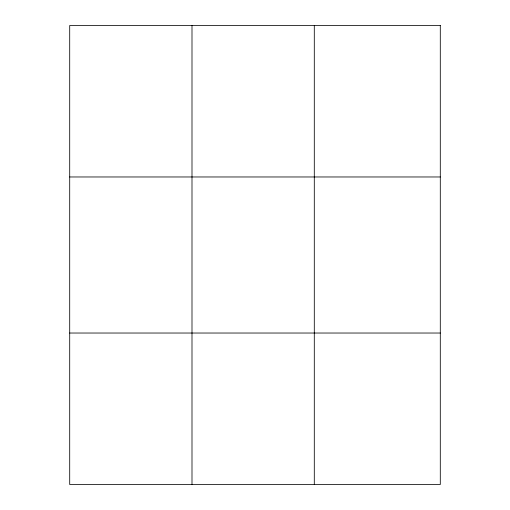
<?xml version="1.0" encoding="UTF-8"?>
<svg xmlns="http://www.w3.org/2000/svg" width="510" height="510" viewBox="0 0 510 510"><rect width="100%" height="100%" fill="white"/><g stroke="black" fill="none" stroke-linecap="round" stroke-linejoin="round"><path stroke-width="0.76" d="M191.996 25.5L191.996 484.5M314.294 25.5L314.294 484.5M69.704 176.97L440.296 176.97M69.704 333.03L440.296 333.03M440.296 25.5L440.296 484.5L69.704 484.5L69.704 25.5L440.296 25.5"/></g></svg>
